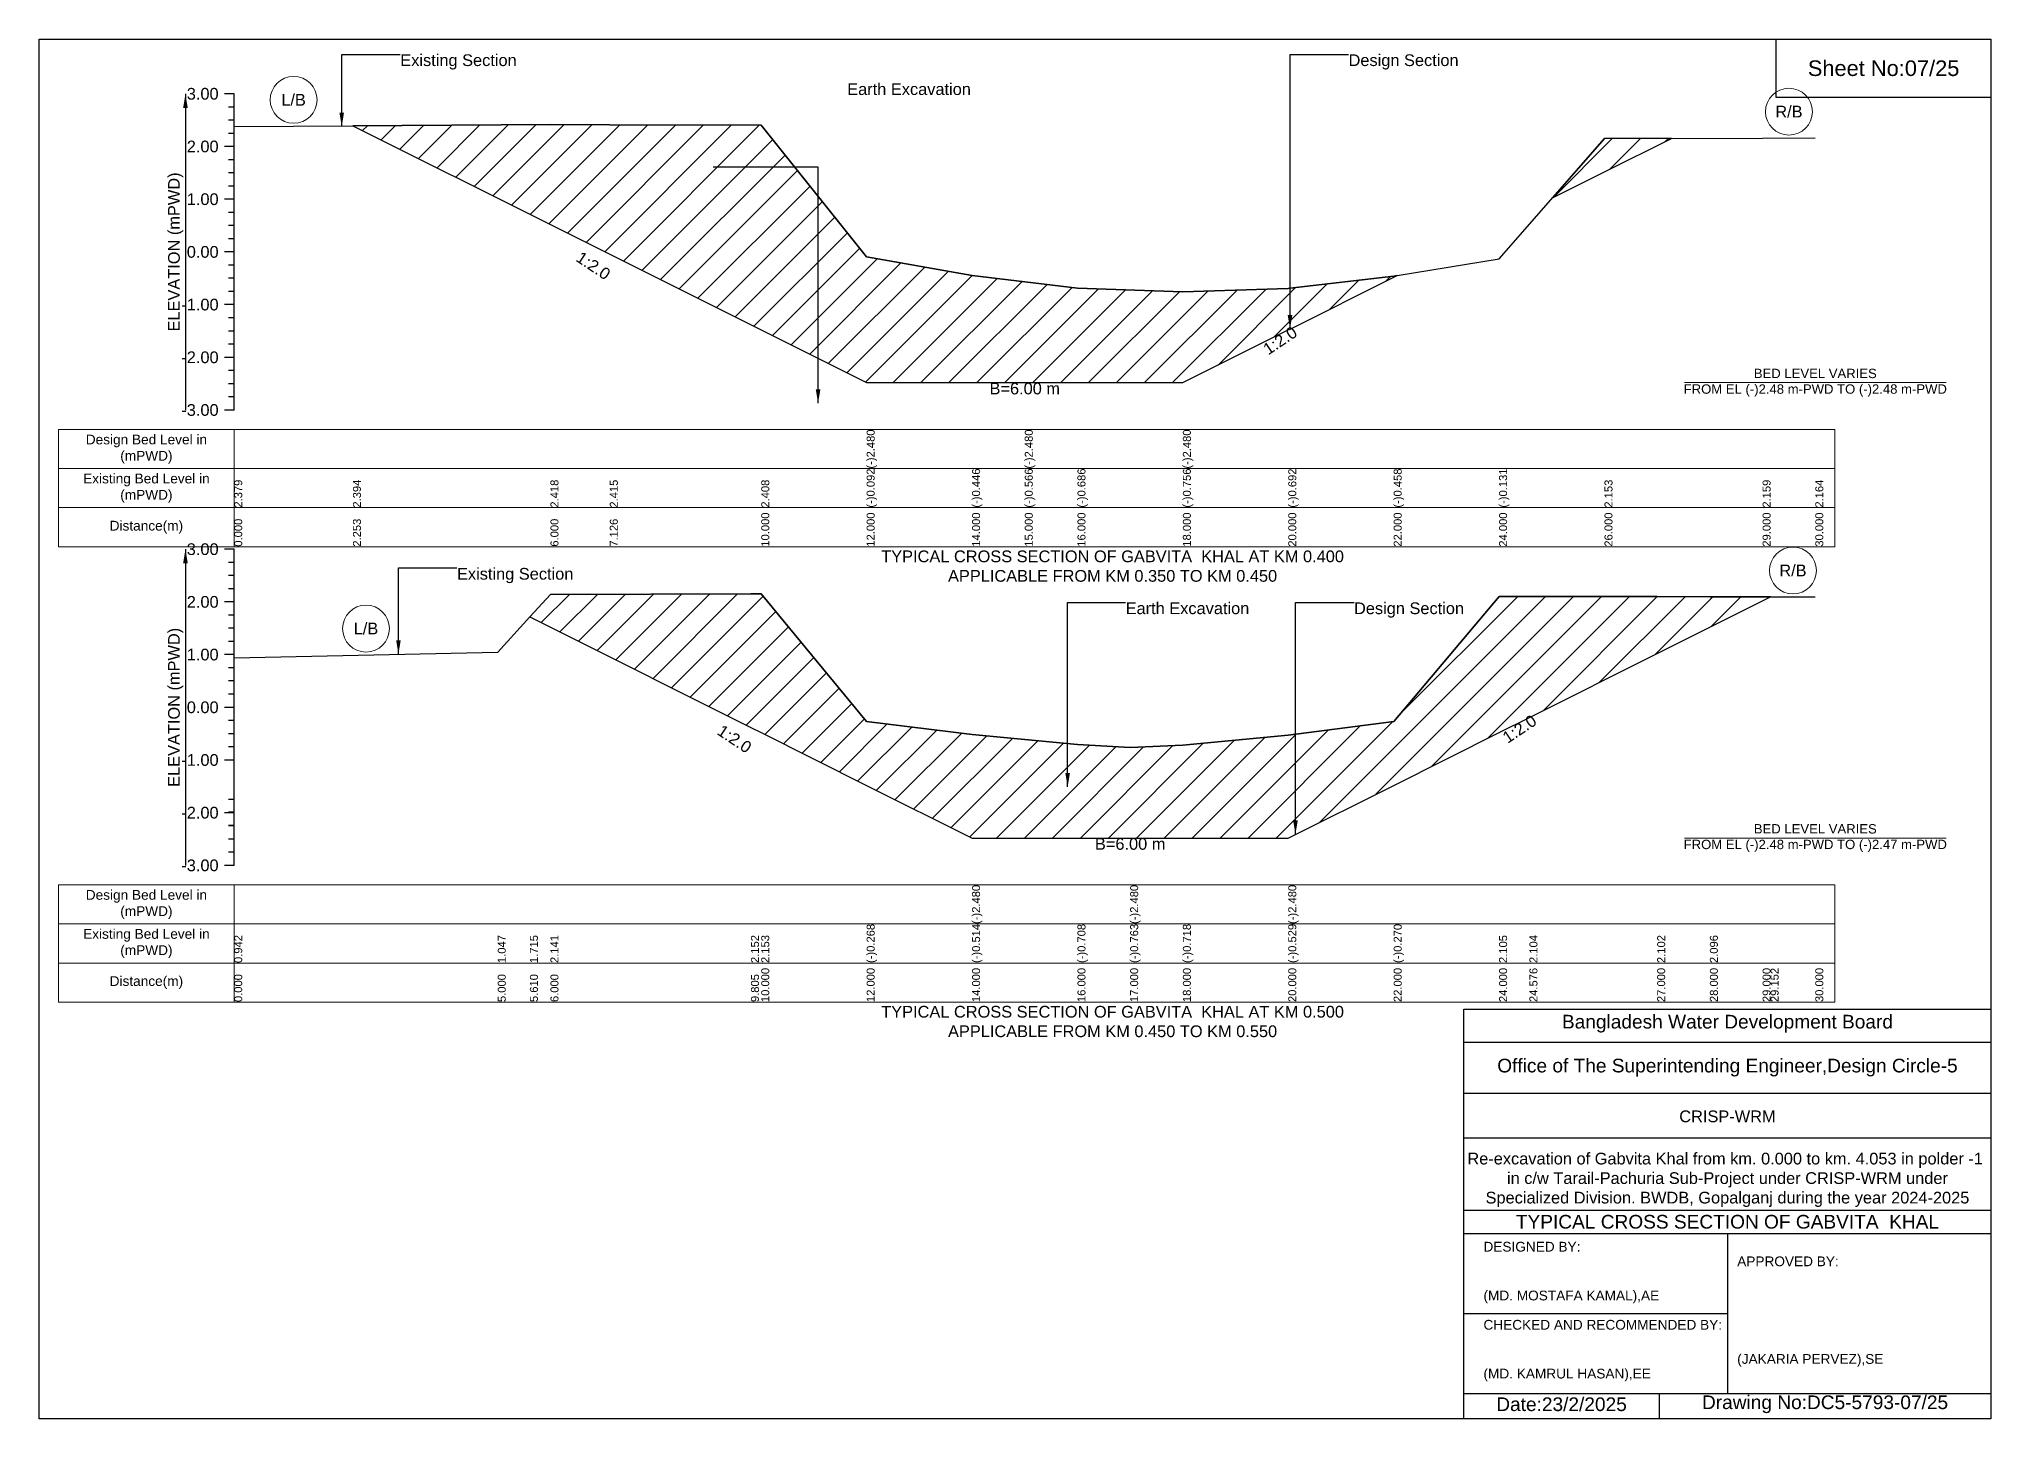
# Model space of a CAD drawing. Header units: feet. Extents: x 91000 to 358000, y -12982 to 34.
# Drawn here: x 160000 to 168000, y -5656 to 0 of the extents above; entities that cross this region are included whole.
import ezdxf

# ---------------------------------------------------------------- set-up
doc = ezdxf.new("R2010")
doc.units = ezdxf.units.FT
doc.header["$LTSCALE"] = 7
doc.header["$MEASUREMENT"] = 0
for name, color, linetype, lineweight in [('Cross section Data Border', 7, 'Continuous', 9), ('Cross Section Labels', 7, 'Continuous', 9), ('Existing_Bed_Level for Xsection', 7, 'Continuous', 25)]:
    doc.layers.add(name, color=color, linetype=linetype, lineweight=lineweight)
doc.styles.get("Standard").update_dxf_attribs({"font": 'arial.ttf'})
doc.dimstyles.get("Standard").update_dxf_attribs({"dimtxt": 0.18, "dimasz": 0.18, "dimexe": 0.18, "dimexo": 0.0625, "dimgap": 0.09, "dimtad": 0, "dimtih": 1, "dimtoh": 1, "dimdec": 4, "dimzin": 0, "dimdsep": 46, "dimtxsty": 'Standard', "dimcen": 0.09, "dimadec": 0, "dimazin": 0, "dimtfac": 1, "dimtdec": 4, "dimtofl": 0, "dimtmove": 0, "dimatfit": 3, "dimfxl": 1, "dimtolj": 1, "dimtzin": 0, "dimarcsym": 0})
pattern_1 = [(45, (0, 160), (-57.27565, 57.27565), [])]

msp = doc.modelspace()

# ---------------------------------------------------------------- hatches: boundary and pattern name
at = {"layer": 'Existing_Bed_Level for Xsection'}
h = msp.add_hatch(dxfattribs=at)
h.set_pattern_fill('ANSI31', color=256, scale=648, style=0)
h.set_pattern_definition(pattern_1)
h.paths.add_polyline_path([(161286.6, -355.7), (162096, -760.4), (162339.3, -882), (162960, -1192.4), (163392, -1408.4), (163824, -1408.4), (164040, -1408.4), (164256, -1408.4), (164688, -1408.4), (165120, -1192.4), (165127.1, -1188.9), (165552, -976.4), (165566.1, -969.3), (165552, -971.6), (165127.1, -1021.3), (165120, -1022.2), (164688, -1036), (164256, -1020.9), (164040, -995), (163824, -969), (163392, -892.6), (162960, -352.6), (162339.3, -351), (162096, -350.4)])
h = msp.add_hatch(dxfattribs=at)
h.set_pattern_fill('ANSI31', color=256, scale=648, style=0)
h.set_pattern_definition(pattern_1)
h.paths.add_polyline_path([(166203, -650.9), (166416, -544.4), (166690.6, -407.1), (166416, -407.7)])
h = msp.add_hatch(dxfattribs=at)
h.set_pattern_fill('ANSI31', color=256, scale=648, style=0)
h.set_pattern_definition(pattern_1)
h.paths.add_polyline_path([(162011.8, -2368.8), (162096, -2410.9), (162917.9, -2821.8), (162960, -2842.9), (163392, -3058.9), (163824, -3274.9), (164256, -3274.9), (164472, -3274.9), (164688, -3274.9), (165120, -3274.9), (165552, -3058.9), (165984, -2842.9), (166108.4, -2780.7), (166632, -2518.9), (166848, -2410.9), (167064, -2302.9), (167096.8, -2286.5), (167064, -2286.5), (166848, -2286.5), (166632, -2285.2), (166108.4, -2284.6), (165984, -2284.5), (165552, -2797.5), (165120, -2853.5), (164688, -2894.3), (164472, -2904), (164256, -2892.1), (163824, -2850.2), (163392, -2797.1), (162960, -2274.1), (162917.9, -2274.3), (162096, -2276.7)])

# ---------------------------------------------------------------- linework, layer by layer
for points in [[(160000, 0), (168000, 0), (168000, -5656), (160000, -5656)], [(167120, 0), (168000, 0), (168000, -240), (167120, -240)]]:
    msp.add_lwpolyline(points, close=True)
for points in [[(165840, -5656), (165840, -3976), (168000, -3976)], [(165840, -4112), (168000, -4112)], [(165840, -4320), (168000, -4320)], [(165840, -4504), (168000, -4504)], [(165840, -4800), (168000, -4800)], [(165840, -4896), (168000, -4896)], [(166920, -4896), (166920, -5552)], [(165840, -5224), (166920, -5224)], [(165840, -5552), (168000, -5552)], [(166640, -5552), (166640, -5656)]]:
    msp.add_lwpolyline(points)
at = {"layer": 'Cross section Data Border'}
for points in [[(160080, -1600.7), (167360, -1600.7), (167360, -2080.7), (160080, -2080.7)], [(160080, -3467.2), (167360, -3467.2), (167360, -3947.2), (160080, -3947.2)]]:
    msp.add_lwpolyline(points, close=True, dxfattribs=at)
for points in [[(160800, -1600.7), (160800, -2080.7)], [(160080, -1760.7), (167360, -1760.7)], [(160080, -1920.7), (167360, -1920.7)], [(160800, -3467.2), (160800, -3947.2)], [(160080, -3627.2), (167360, -3627.2)], [(160080, -3787.2), (167360, -3787.2)]]:
    msp.add_lwpolyline(points, dxfattribs=at)
at = {"layer": 'Cross Section Labels'}
for points in [[(166744.2, -1408.4), (167815.8, -1408.4)], [(166744.2, -3274.9), (167815.8, -3274.9)]]:
    msp.add_lwpolyline(points, dxfattribs=at)
for centre in [(161043.3, -249.3), (167172, -297.8), (167188.4, -2178.5), (161340, -2416.4)]:
    msp.add_circle(centre, 96, dxfattribs=at)
at = {"layer": 'Existing_Bed_Level for Xsection'}
for points in [[(160800, -224.7), (160760, -224.7)], [(160800, -1520.7), (160800, -1304.7), (160800, -1088.7), (160800, -872.7), (160800, -656.7), (160800, -440.7), (160800, -224.7)], [(160800, -278.7), (160776, -278.7)], [(160800, -332.7), (160776, -332.7)], [(160800, -386.7), (160776, -386.7)], [(160800, -358.8), (161286.6, -355.7), (162096, -350.4), (162339.3, -351), (162960, -352.6), (163392, -892.6), (163392, -892.6), (163824, -969), (164040, -995), (164040, -995), (164256, -1020.9), (164688, -1036), (164688, -1036), (165120, -1022.2), (165127.1, -1021.3), (165552, -971.6), (165566.1, -969.3), (165984, -901), (166416, -407.7), (167064, -406.4), (167280, -405.3)], [(160800, -440.7), (160760, -440.7)], [(160800, -494.7), (160776, -494.7)], [(160800, -548.7), (160776, -548.7)], [(160800, -602.7), (160776, -602.7)], [(160800, -656.7), (160760, -656.7)], [(160800, -710.7), (160776, -710.7)], [(160800, -764.7), (160776, -764.7)], [(160800, -872.7), (160760, -872.7)], [(160800, -818.7), (160776, -818.7)], [(160800, -926.7), (160776, -926.7)], [(160800, -980.7), (160776, -980.7)], [(160800, -1034.7), (160776, -1034.7)], [(160800, -1088.7), (160760, -1088.7)], [(160800, -1142.7), (160776, -1142.7)], [(160800, -1196.7), (160776, -1196.7)], [(160800, -1250.7), (160776, -1250.7)], [(160800, -1304.7), (160760, -1304.7)], [(160800, -1358.7), (160776, -1358.7)], [(160800, -1412.7), (160776, -1412.7)], [(160800, -1466.7), (160776, -1466.7)], [(160800, -1520.7), (160760, -1520.7)], [(160800, -2091.2), (160760, -2091.2)], [(160800, -2145.2), (160776, -2145.2)], [(160800, -3387.2), (160800, -3171.2), (160800, -2955.2), (160800, -2739.2), (160800, -2523.2), (160800, -2307.2), (160800, -2091.2)], [(160800, -2199.2), (160776, -2199.2)], [(160800, -2307.2), (160760, -2307.2)], [(160800, -2253.2), (160776, -2253.2)], [(160800, -2535.7), (161880, -2513), (162011.8, -2368.8), (162096, -2276.7), (162917.9, -2274.3), (162960, -2274.1), (163392, -2797.1), (163824, -2850.2), (163824, -2850.2), (164256, -2892.1), (164472, -2904), (164472, -2904), (164688, -2894.3), (165120, -2853.5), (165120, -2853.5), (165552, -2797.5), (165984, -2284.5), (166108.4, -2284.6), (166632, -2285.2), (166848, -2286.5), (167064, -2286.5), (167096.8, -2286.5), (167280, -2286.5)], [(160800, -2361.2), (160776, -2361.2)], [(160800, -2415.2), (160776, -2415.2)], [(160800, -2469.2), (160776, -2469.2)], [(160800, -2523.2), (160760, -2523.2)], [(160800, -2577.2), (160776, -2577.2)], [(160800, -2631.2), (160776, -2631.2)], [(160800, -2685.2), (160776, -2685.2)], [(160800, -2739.2), (160760, -2739.2)], [(160800, -2793.2), (160776, -2793.2)], [(160800, -2847.2), (160776, -2847.2)], [(160800, -2955.2), (160760, -2955.2)], [(160800, -2901.2), (160776, -2901.2)], [(160800, -3117.2), (160776, -3117.2)], [(160800, -3171.2), (160760, -3171.2)], [(160800, -3169.2), (160776, -3169.2)], [(160800, -3223.2), (160776, -3223.2)], [(160800, -3225.2), (160776, -3225.2)], [(160800, -3279.2), (160776, -3279.2)], [(160800, -3333.2), (160776, -3333.2)], [(160800, -3387.2), (160760, -3387.2)]]:
    msp.add_lwpolyline(points, dxfattribs=at)
for points in [[(161286.6, -355.7), (161286.6, -355.7), (162096, -760.4), (162339.3, -882), (162960, -1192.4), (163392, -1408.4), (163392, -1408.4), (163824, -1408.4), (164040, -1408.4), (164040, -1408.4), (164256, -1408.4), (164688, -1408.4), (164688, -1408.4), (165120, -1192.4), (165127.1, -1188.9), (165552, -976.4), (165566.1, -969.3), (165552, -971.6), (165127.1, -1021.3), (165120, -1022.2), (164688, -1036), (164688, -1036), (164256, -1020.9), (164040, -995), (164040, -995), (163824, -969), (163392, -892.6), (163392, -892.6), (162960, -352.6), (162339.3, -351), (162096, -350.4), (161286.6, -355.7)], [(166203, -650.9), (166416, -544.4), (166690.6, -407.1), (166416, -407.7)], [(162011.8, -2368.8), (162011.8, -2368.8), (162096, -2410.9), (162917.9, -2821.8), (162960, -2842.9), (163392, -3058.9), (163824, -3274.9), (163824, -3274.9), (164256, -3274.9), (164472, -3274.9), (164472, -3274.9), (164688, -3274.9), (165120, -3274.9), (165120, -3274.9), (165552, -3058.9), (165984, -2842.9), (166108.4, -2780.7), (166632, -2518.9), (166848, -2410.9), (167064, -2302.9), (167096.8, -2286.5), (167096.8, -2286.5), (167096.8, -2286.5), (167064, -2286.5), (166848, -2286.5), (166632, -2285.2), (166108.4, -2284.6), (165984, -2284.5), (165552, -2797.5), (165120, -2853.5), (165120, -2853.5), (164688, -2894.3), (164472, -2904), (164472, -2904), (164256, -2892.1), (163824, -2850.2), (163824, -2850.2), (163392, -2797.1), (162960, -2274.1), (162917.9, -2274.3), (162096, -2276.7), (162011.8, -2368.8)]]:
    msp.add_lwpolyline(points, close=True, dxfattribs=at)

# ---------------------------------------------------------------- texts
at = {"attachment_point": 5}
for s, insert, char_height in [('Sheet No:07/25', (167560, -120), 64), ('Bangladesh Water Development Board', (166920, -4036), 56), ('Office of The Superintending Engineer,Design Circle-5', (166920, -4216), 56)]:
    msp.add_mtext(s, dxfattribs=dict(at, insert=insert, char_height=char_height))
for s, insert, char_height, width, attachment_point in [('CRISP-WRM', (166920, -4416), 48, 2240, 5), ('Re-excavation of Gabvita Khal from km. 0.000 to km. 4.053 in polder -1  in c/w Tarail-Pachuria Sub-Project under CRISP-WRM under Specialized Division. BWDB, Gopalganj during the year 2024-2025', (166920, -4676), 48, 2160, 5), ('TYPICAL CROSS SECTION OF GABVITA  KHAL', (166920, -4848), 56, 2240, 5), ('DESIGNED BY:^J^J^J(MD. MOSTAFA KAMAL),AE', (165920, -5056), 40, 1120, 4), ('APPROVED BY:^J^J^J^J^J^J(JAKARIA PERVEZ),SE', (166960, -5216), 40, 1120, 4), ('CHECKED AND RECOMMENDED BY:^J^J^J(MD. KAMRUL HASAN),EE', (165920, -5376), 40, 1120, 4), ('Date:23/2/2025 ', (166240, -5596), 56, 1120, 5), ('Drawing No:DC5-5793-07/25', (167320, -5596), 56, 1760, 5)]:
    msp.add_mtext(s, dxfattribs=dict(insert=insert, char_height=char_height, width=width, attachment_point=attachment_point))
at = {"layer": 'Cross section Data Border', "char_height": 40, "width": 640, "attachment_point": 5}
for s, insert in [('Design Bed Level in (mPWD)', (160440, -1680.7)), ('Existing Bed Level in (mPWD)', (160440, -1840.7)), ('Distance(m)', (160440, -2000.7)), ('Design Bed Level in (mPWD)', (160440, -3547.2)), ('Existing Bed Level in (mPWD)', (160440, -3707.2)), ('Distance(m)', (160440, -3867.2))]:
    msp.add_mtext(s, dxfattribs=dict(at, insert=insert))
at = {"layer": 'Cross Section Labels'}
for s, insert, char_height, attachment_point in [('Existing Section', (161480.6, -62.7), 48, 1), ('Design Section', (165367.1, -62.7), 48, 1), ('L/B', (161043.3, -249.3), 48, 5), ('Earth Excavation', (163312.4, -181.3), 48, 1), ('R/B', (167172, -297.8), 48, 5), ('BED LEVEL VARIES ^JFROM EL (-)2.48 m-PWD TO (-)2.48 m-PWD', (167280, -1408.4), 38.4, 5), ('B=6.00 m', (164040, -1408.4), 48, 2), ('TYPICAL CROSS SECTION OF GABVITA  KHAL AT KM 0.400^JAPPLICABLE FROM KM 0.350 TO KM 0.450', (164400, -2160.7), 48, 5), ('R/B', (167188.4, -2178.5), 48, 5), ('Existing Section', (161713, -2167.9), 48, 1), ('Earth Excavation', (164453.5, -2309.2), 48, 1), ('Design Section', (165389.4, -2309.2), 48, 1), ('L/B', (161340, -2416.4), 48, 5), ('B=6.00 m', (164472, -3274.9), 48, 2), ('BED LEVEL VARIES ^JFROM EL (-)2.48 m-PWD TO (-)2.47 m-PWD', (167280, -3274.9), 38.4, 5), ('TYPICAL CROSS SECTION OF GABVITA  KHAL AT KM 0.500^JAPPLICABLE FROM KM 0.450 TO KM 0.550', (164400, -4027.2), 48, 5)]:
    msp.add_mtext(s, dxfattribs=dict(at, insert=insert, char_height=char_height, attachment_point=attachment_point))
at = {"layer": 'Cross Section Labels', "char_height": 48, "attachment_point": 2}
for insert, rotation in [((162285.3, -909), 326.30993), ((165073.1, -1215.9), 33.69007), ((166054.4, -2807.7), 33.69007), ((162863.9, -2848.8), 326.30993)]:
    msp.add_mtext('1:2.0', dxfattribs=dict(at, insert=insert, rotation=rotation))
at = {"layer": 'Existing_Bed_Level for Xsection', "char_height": 48, "attachment_point": 6}
for s, insert in [('3.00', (160736, -224.7)), ('2.00', (160736, -440.7)), ('1.00', (160736, -656.7)), ('0.00', (160736, -872.7)), ('-1.00', (160736, -1088.7)), ('-2.00', (160736, -1304.7)), ('-3.00', (160736, -1520.7)), ('3.00', (160736, -2091.2)), ('2.00', (160736, -2307.2)), ('1.00', (160736, -2523.2)), ('0.00', (160736, -2739.2)), ('-1.00', (160736, -2955.2)), ('-2.00', (160736, -3171.2)), ('-3.00', (160736, -3387.2))]:
    msp.add_mtext(s, dxfattribs=dict(at, insert=insert))
at = {"layer": 'Existing_Bed_Level for Xsection', "rotation": 90}
for s, insert, char_height, attachment_point in [('ELEVATION (mPWD)', (160560, -872.7), 48, 5), ('(-)2.480', (163392, -1760.7), 32.8, 1), ('(-)2.480', (164040, -1760.7), 32.8, 1), ('(-)2.480', (164688, -1760.7), 32.8, 1), ('2.379', (160800, -1920.7), 32.8, 1), ('2.394', (161286.6, -1920.7), 32.8, 1), ('2.418', (162096, -1920.7), 32.8, 1), ('2.415', (162339.3, -1920.7), 32.8, 1), ('2.408', (162960, -1920.7), 32.8, 1), ('(-)0.092', (163392, -1920.7), 32.8, 1), ('(-)0.446', (163824, -1920.7), 32.8, 1), ('(-)0.566', (164040, -1920.7), 32.8, 1), ('(-)0.686', (164256, -1920.7), 32.8, 1), ('(-)0.756', (164688, -1920.7), 32.8, 1), ('(-)0.692', (165120, -1920.7), 32.8, 1), ('(-)0.458', (165552, -1920.7), 32.8, 1), ('(-)0.131', (165984, -1920.7), 32.8, 1), ('2.153', (166416, -1920.7), 32.8, 1), ('2.159', (167064, -1920.7), 32.8, 1), ('2.164', (167280, -1920.7), 32.8, 1), ('0.000', (160800, -2080.7), 32.8, 1), ('2.253', (161286.6, -2080.7), 32.8, 1), ('6.000', (162096, -2080.7), 32.8, 1), ('7.126', (162339.3, -2080.7), 32.8, 1), ('10.000', (162960, -2080.7), 32.8, 1), ('12.000', (163392, -2080.7), 32.8, 1), ('14.000', (163824, -2080.7), 32.8, 1), ('15.000', (164040, -2080.7), 32.8, 1), ('16.000', (164256, -2080.7), 32.8, 1), ('18.000', (164688, -2080.7), 32.8, 1), ('20.000', (165120, -2080.7), 32.8, 1), ('22.000', (165552, -2080.7), 32.8, 1), ('24.000', (165984, -2080.7), 32.8, 1), ('26.000', (166416, -2080.7), 32.8, 1), ('29.000', (167064, -2080.7), 32.8, 1), ('30.000', (167280, -2080.7), 32.8, 1), ('ELEVATION (mPWD)', (160560, -2739.2), 48, 5), ('(-)2.480', (163824, -3627.2), 32.8, 1), ('(-)2.480', (164472, -3627.2), 32.8, 1), ('(-)2.480', (165120, -3627.2), 32.8, 1), ('0.942', (160800, -3787.2), 32.8, 1), ('1.047', (161880, -3787.2), 32.8, 1), ('1.715', (162011.8, -3787.2), 32.8, 1), ('2.141', (162096, -3787.2), 32.8, 1), ('2.152', (162917.9, -3787.2), 32.8, 1), ('2.153', (162960, -3787.2), 32.8, 1), ('(-)0.268', (163392, -3787.2), 32.8, 1), ('(-)0.514', (163824, -3787.2), 32.8, 1), ('(-)0.708', (164256, -3787.2), 32.8, 1), ('(-)0.763', (164472, -3787.2), 32.8, 1), ('(-)0.718', (164688, -3787.2), 32.8, 1), ('(-)0.529', (165120, -3787.2), 32.8, 1), ('(-)0.270', (165552, -3787.2), 32.8, 1), ('2.105', (165984, -3787.2), 32.8, 1), ('2.104', (166108.4, -3787.2), 32.8, 1), ('2.102', (166632, -3787.2), 32.8, 1), ('2.096', (166848, -3787.2), 32.8, 1), ('0.000', (160800, -3947.2), 32.8, 1), ('5.000', (161880, -3947.2), 32.8, 1), ('5.610', (162011.8, -3947.2), 32.8, 1), ('6.000', (162096, -3947.2), 32.8, 1), ('9.805', (162917.9, -3947.2), 32.8, 1), ('10.000', (162960, -3947.2), 32.8, 1), ('12.000', (163392, -3947.2), 32.8, 1), ('14.000', (163824, -3947.2), 32.8, 1), ('16.000', (164256, -3947.2), 32.8, 1), ('17.000', (164472, -3947.2), 32.8, 1), ('18.000', (164688, -3947.2), 32.8, 1), ('20.000', (165120, -3947.2), 32.8, 1), ('22.000', (165552, -3947.2), 32.8, 1), ('24.000', (165984, -3947.2), 32.8, 1), ('24.576', (166108.4, -3947.2), 32.8, 1), ('27.000', (166632, -3947.2), 32.8, 1), ('28.000', (166848, -3947.2), 32.8, 1), ('29.000', (167064, -3947.2), 32.8, 1), ('29.152', (167096.8, -3947.2), 32.8, 1), ('30.000', (167280, -3947.2), 32.8, 1)]:
    msp.add_mtext(s, dxfattribs=dict(at, insert=insert, char_height=char_height, attachment_point=attachment_point))

# ---------------------------------------------------------------- leaders
at = {"layer": 'Cross Section Labels', "annotation_type": 0, "has_hookline": 1}
for points, hookline_direction, text_width in [([(161240.6, -358.8), (161240.6, -62.7), (161480.5, -62.7)], 0, 467.2), ([(165127.1, -1188.9), (165127.1, -62.7), (165367, -62.7)], 0, 441.2), ([(163193, -1493), (163193, -524.5), (162762.7, -524.5)], 1, 497), ([(161473, -2521.6), (161473, -2167.9), (161712.9, -2167.9)], 0, 467.2), ([(164215.7, -3065.7), (164215.7, -2309.2), (164453.4, -2309.2)], 0, 497), ([(165149.4, -3260.1), (165149.4, -2309.2), (165389.4, -2309.2)], 0, 441.2)]:
    msp.add_leader(points, dimstyle='Standard', override={"dimasz": 57.6}, dxfattribs=dict(at, hookline_direction=hookline_direction, text_width=text_width))
at = {"layer": 'Existing_Bed_Level for Xsection'}
for points in [[(160600, -224.7), (160600, -1520.7)], [(160600, -2091.2), (160600, -3387.2)]]:
    msp.add_leader(points, dimstyle='Standard', override={"dimasz": 57.6}, dxfattribs=at)

doc.saveas('drawing.dxf')
